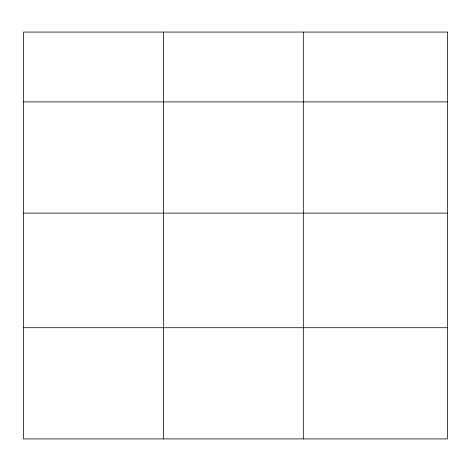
<?xml version="1.0" encoding="UTF-8"?>
<svg xmlns="http://www.w3.org/2000/svg" width="471" height="471" viewBox="0 0 471 471"><rect width="100%" height="100%" fill="white"/><g stroke="black" fill="none" stroke-linecap="round" stroke-linejoin="round"><path stroke-width="0.71" d="M23.55 101.907L447.45 101.907M23.55 213.122L447.45 213.122M23.55 327.716L447.45 327.716M303.324 32.069L303.324 438.931M163.437 32.069L163.437 438.931M447.45 32.069L23.55 32.069L23.55 438.931L447.45 438.931L447.45 32.069"/></g></svg>
